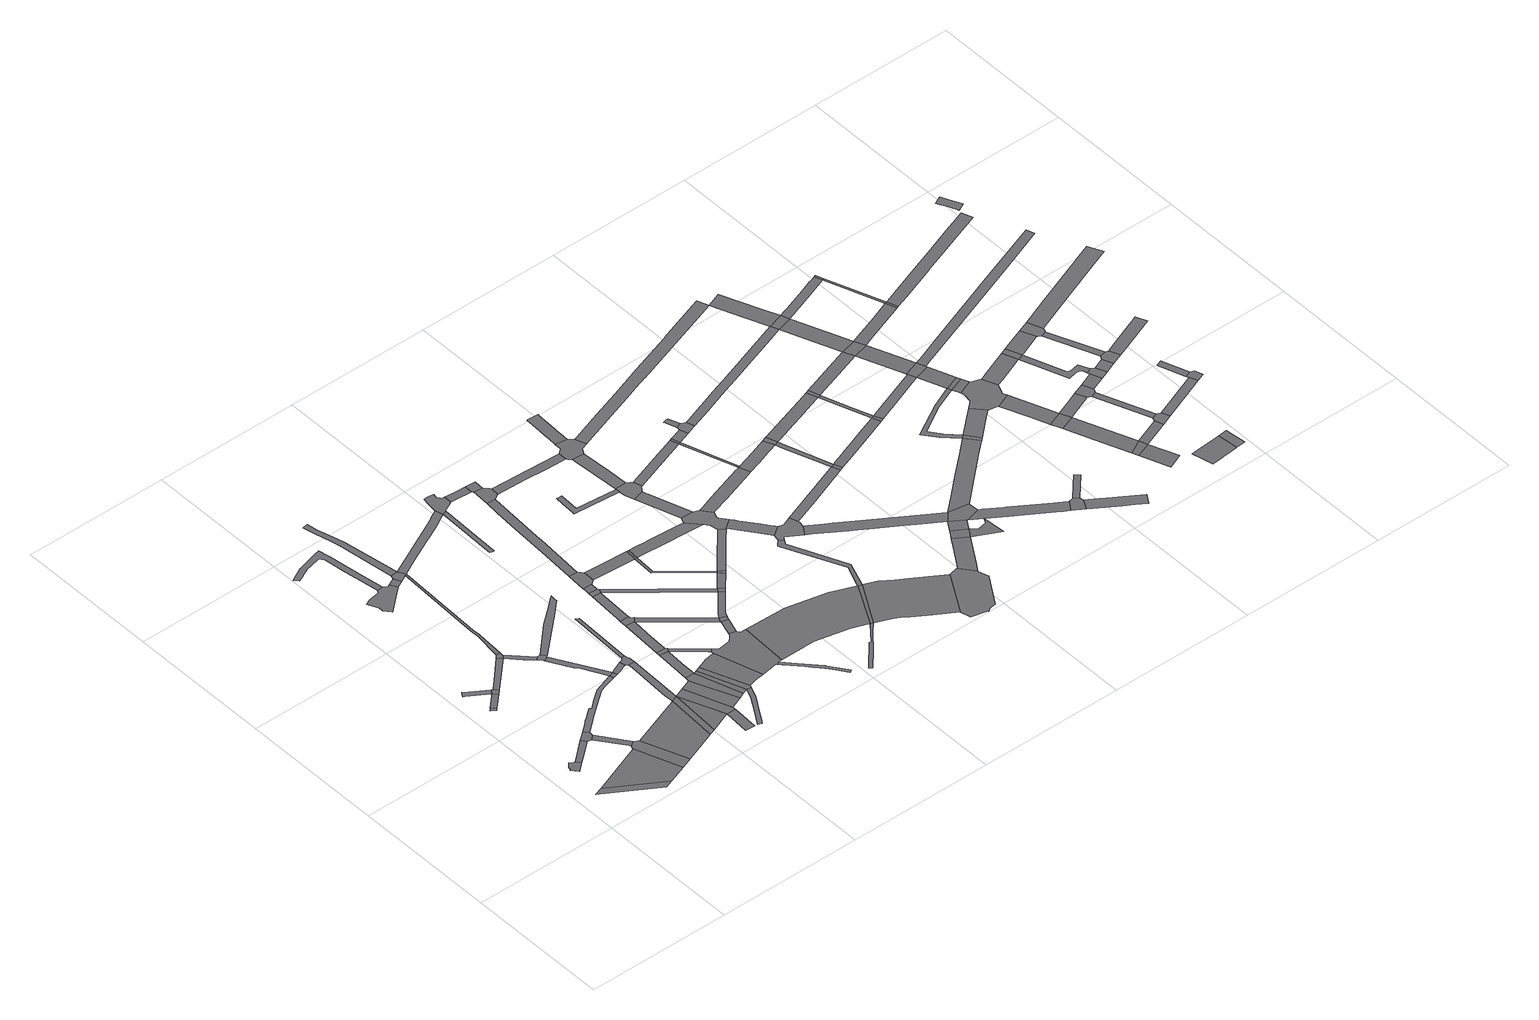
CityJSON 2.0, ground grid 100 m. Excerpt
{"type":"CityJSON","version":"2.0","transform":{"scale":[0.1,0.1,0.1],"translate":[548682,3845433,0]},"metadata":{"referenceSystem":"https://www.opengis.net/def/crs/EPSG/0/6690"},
"CityObjects":{
"road1":{"type":"Road","geometry":[{"type":"MultiSurface","lod":"1","boundaries":[[[0,1,2,3,4,5,6,7,8,9,10,11]]]}]},
"road2":{"type":"Road","geometry":[{"type":"MultiSurface","lod":"1","boundaries":[[[12,13,14,15]]]}]},
"road3":{"type":"Road","attributes":{"RoadStructureAttribute.sectionType":"1"},"geometry":[{"type":"MultiSurface","lod":"1","boundaries":[[[16,17,11,10,18,19]]]}]},
"road4":{"type":"Road","geometry":[{"type":"MultiSurface","lod":"1","boundaries":[[[20,12,15,21]]]}]},
"road5":{"type":"Road","geometry":[{"type":"MultiSurface","lod":"1","boundaries":[[[22,23,24,25]]]}]},
"road6":{"type":"Road","attributes":{"RoadStructureAttribute.sectionType":"1"},"geometry":[{"type":"MultiSurface","lod":"1","boundaries":[[[26,27,28,22,25,29]]]}]},
"road7":{"type":"Road","attributes":{"RoadStructureAttribute.sectionType":"1"},"geometry":[{"type":"MultiSurface","lod":"1","boundaries":[[[30,31,32,33,26,34]]]}]},
"road8":{"type":"Road","geometry":[{"type":"MultiSurface","lod":"1","boundaries":[[[35,36,16,19,37,38,39]]]}]},
"road9":{"type":"Road","geometry":[{"type":"MultiSurface","lod":"1","boundaries":[[[34,26,29,40,41,42]]]}]},
"road10":{"type":"Road","attributes":{"RoadStructureAttribute.sectionType":"1"},"geometry":[{"type":"MultiSurface","lod":"1","boundaries":[[[38,37,43,44,45,46]]]}]},
"road11":{"type":"Road","geometry":[{"type":"MultiSurface","lod":"1","boundaries":[[[47,48,46,45,49,20,21,50,51]]]}]},
"road12":{"type":"Road","attributes":{"RoadStructureAttribute.sectionType":"1"},"geometry":[{"type":"MultiSurface","lod":"1","boundaries":[[[52,53,54,42,41,55]]]}]},
"road13":{"type":"Road","attributes":{"RoadStructureAttribute.sectionType":"1"},"geometry":[{"type":"MultiSurface","lod":"1","boundaries":[[[56,57,58,59,60,61,62,63,64,65,66,67,68,69,70,35,39,71,72,73,74,75,76,77,78]]]}]},
"road14":{"type":"Road","attributes":{"function":"2","RoadStructureAttribute.sectionType":"1"},"geometry":[{"type":"MultiSurface","lod":"1","boundaries":[[[79,80,81,51,50,82,83,84]]]}]},
"road15":{"type":"Road","geometry":[{"type":"MultiSurface","lod":"1","boundaries":[[[85,52,55,86,87]]]}]},
"road16":{"type":"Road","attributes":{"RoadStructureAttribute.sectionType":"1"},"geometry":[{"type":"MultiSurface","lod":"1","boundaries":[[[88,89,90,91,92,93,94,95,96,97,98,99,100,101,102,103,104,105,106,107,108,109,110,111,112,113,114,115]]]}]},
"road17":{"type":"Road","attributes":{"RoadStructureAttribute.sectionType":"1"},"geometry":[{"type":"MultiSurface","lod":"1","boundaries":[[[86,55,116,117,118]]]}]},
"road18":{"type":"Road","geometry":[{"type":"MultiSurface","lod":"1","boundaries":[[[119,115,114,120,121,122,123,124,125,126,127,128,129]]]}]},
"road19":{"type":"Road","geometry":[{"type":"MultiSurface","lod":"1","boundaries":[[[130,118,117,131,132,133,134]]]}]},
"road20":{"type":"Road","attributes":{"RoadStructureAttribute.sectionType":"1"},"geometry":[{"type":"MultiSurface","lod":"1","boundaries":[[[135,136,137,138,139,140,141,85,87]]]}]},
"road21":{"type":"Road","geometry":[{"type":"MultiSurface","lod":"1","boundaries":[[[142,79,84,143]]]}]},
"road22":{"type":"Road","attributes":{"RoadStructureAttribute.sectionType":"1"},"geometry":[{"type":"MultiSurface","lod":"1","boundaries":[[[133,132,144,145,56,146]]]}]},
"road23":{"type":"Road","geometry":[{"type":"MultiSurface","lod":"1","boundaries":[[[147,129,128,148]]]}]},
"road24":{"type":"Road","geometry":[{"type":"MultiSurface","lod":"1","boundaries":[[[146,56,78,149]]]}]},
"road25":{"type":"Road","geometry":[{"type":"MultiSurface","lod":"1","boundaries":[[[142,143,150,151]]]}]},
"road26":{"type":"Road","geometry":[{"type":"MultiSurface","lod":"1","boundaries":[[[152,153,147,148,154,139,138,155]]]}]},
"road27":{"type":"Road","attributes":{"RoadStructureAttribute.sectionType":"1"},"geometry":[{"type":"MultiSurface","lod":"1","boundaries":[[[156,157,146,149,158,159,160]]]}]},
"road28":{"type":"Road","attributes":{"RoadStructureAttribute.sectionType":"1"},"geometry":[{"type":"MultiSurface","lod":"1","boundaries":[[[151,161,162,163]]]}]},
"road29":{"type":"Road","attributes":{"RoadStructureAttribute.sectionType":"1"},"geometry":[{"type":"MultiSurface","lod":"1","boundaries":[[[164,165,166,167,79,142,168]]]}]},
"road30":{"type":"Road","geometry":[{"type":"MultiSurface","lod":"1","boundaries":[[[169,142,151,163,170,171,172]]]}]},
"road31":{"type":"Road","attributes":{"RoadStructureAttribute.sectionType":"1"},"geometry":[{"type":"MultiSurface","lod":"1","boundaries":[[[173,174,175,176,177,178,179,180,181,182,183,184,185,186,153,152]]]}]},
"road32":{"type":"Road","geometry":[{"type":"MultiSurface","lod":"1","boundaries":[[[187,188,189,190,191,192,156,160,193,164,168]]]}]},
"road33":{"type":"Road","attributes":{"RoadStructureAttribute.sectionType":"1"},"geometry":[{"type":"MultiSurface","lod":"1","boundaries":[[[194,195,196,197,198,199,200,201,202,203,130,134]]]}]},
"road34":{"type":"Road","attributes":{"RoadStructureAttribute.sectionType":"1"},"geometry":[{"type":"MultiSurface","lod":"1","boundaries":[[[204,169,172,205]]]}]},
"road35":{"type":"Road","attributes":{"RoadStructureAttribute.sectionType":"1"},"geometry":[{"type":"MultiSurface","lod":"1","boundaries":[[[206,207,208,209,210,211,212,213,214,215]]]}]},
"road36":{"type":"Road","attributes":{"RoadStructureAttribute.sectionType":"1"},"geometry":[{"type":"MultiSurface","lod":"1","boundaries":[[[216,217,218,219,190,189]]]}]},
"road37":{"type":"Road","geometry":[{"type":"MultiSurface","lod":"1","boundaries":[[[220,221,222,204,205,223,224]]]}]},
"road38":{"type":"Road","attributes":{"RoadStructureAttribute.sectionType":"1"},"geometry":[{"type":"MultiSurface","lod":"1","boundaries":[[[225,220,224,226,227,228]]]}]},
"road39":{"type":"Road","attributes":{"function":"2","RoadStructureAttribute.sectionType":"1"},"geometry":[{"type":"MultiSurface","lod":"1","boundaries":[[[229,230,224,223,231,206]]]}]},
"road40":{"type":"Road","geometry":[{"type":"MultiSurface","lod":"1","boundaries":[[[232,229,206,215,233,234]]]}]},
"road41":{"type":"Road","geometry":[{"type":"MultiSurface","lod":"1","boundaries":[[[235,225,228,236,237]]]}]},
"road42":{"type":"Road","attributes":{"RoadStructureAttribute.sectionType":"1"},"geometry":[{"type":"MultiSurface","lod":"1","boundaries":[[[238,239,240,152,155,241,242,243,244,245,246,247,248]]]}]},
"road43":{"type":"Road","attributes":{"RoadStructureAttribute.sectionType":"1"},"geometry":[{"type":"MultiSurface","lod":"1","boundaries":[[[249,235,237,250,251,252,253]]]}]},
"road44":{"type":"Road","geometry":[{"type":"MultiSurface","lod":"1","boundaries":[[[254,255,256,232,234,257,258,259,260]]]}]},
"road45":{"type":"Road","attributes":{"RoadStructureAttribute.sectionType":"1"},"geometry":[{"type":"MultiSurface","lod":"1","boundaries":[[[261,236,228,262,263,264,265]]]}]},
"road46":{"type":"Road","geometry":[{"type":"MultiSurface","lod":"1","boundaries":[[[266,249,253,267,268,269,270,271]]]}]},
"road47":{"type":"Road","attributes":{"RoadStructureAttribute.sectionType":"1"},"geometry":[{"type":"MultiSurface","lod":"1","boundaries":[[[272,273,266,271,274,275,276]]]}]},
"road48":{"type":"Road","attributes":{"RoadStructureAttribute.sectionType":"1"},"geometry":[{"type":"MultiSurface","lod":"1","boundaries":[[[277,272,276,278,279,280]]]}]},
"road49":{"type":"Road","geometry":[{"type":"MultiSurface","lod":"1","boundaries":[[[281,282,277,280,283,284]]]}]},
"road50":{"type":"Road","geometry":[{"type":"MultiSurface","lod":"1","boundaries":[[[285,286,287,288,289,290,291,265,264,254,260,292,293,294,295,296,297,298,299,300,301,302]]]}]},
"road51":{"type":"Road","attributes":{"RoadStructureAttribute.sectionType":"1"},"geometry":[{"type":"MultiSurface","lod":"1","boundaries":[[[303,304,305,306,307,308,309,248]]]}]},
"road52":{"type":"Road","attributes":{"RoadStructureAttribute.sectionType":"1"},"geometry":[{"type":"MultiSurface","lod":"1","boundaries":[[[267,253,310,311]]]}]},
"road53":{"type":"Road","geometry":[{"type":"MultiSurface","lod":"1","boundaries":[[[312,281,284,313,314,315,316,317]]]}]},
"road54":{"type":"Road","attributes":{"RoadStructureAttribute.sectionType":"1"},"geometry":[{"type":"MultiSurface","lod":"1","boundaries":[[[318,319,320,295,294,321,322,323,324,325,326,327,328,329]]]}]},
"road55":{"type":"Road","attributes":{"RoadStructureAttribute.sectionType":"1"},"geometry":[{"type":"MultiSurface","lod":"1","boundaries":[[[330,285,302,331]]]}]},
"road56":{"type":"Road","geometry":[{"type":"MultiSurface","lod":"1","boundaries":[[[332,333,334,238,248,309,335,336,337,338,339,340,341,342,343,344,345]]]}]},
"road57":{"type":"Road","geometry":[{"type":"MultiSurface","lod":"1","boundaries":[[[311,310,330,331,346,347,348]]]}]},
"road58":{"type":"Road","attributes":{"RoadStructureAttribute.sectionType":"1"},"geometry":[{"type":"MultiSurface","lod":"1","boundaries":[[[349,350,351,352,312,317,353,354,355,356]]]}]},
"road59":{"type":"Road","attributes":{"RoadStructureAttribute.sectionType":"1"},"geometry":[{"type":"MultiSurface","lod":"1","boundaries":[[[278,276,357,358]]]}]},
"road60":{"type":"Road","attributes":{"RoadStructureAttribute.sectionType":"1"},"geometry":[{"type":"MultiSurface","lod":"1","boundaries":[[[359,360,315,314,361,362,363]]]}]},
"road61":{"type":"Road","attributes":{"RoadStructureAttribute.sectionType":"1"},"geometry":[{"type":"MultiSurface","lod":"1","boundaries":[[[364,365,339,338,366,367,368,369,370,371]]]}]},
"road62":{"type":"Road","attributes":{"RoadStructureAttribute.sectionType":"1"},"geometry":[{"type":"MultiSurface","lod":"1","boundaries":[[[372,373,374,375,311,348,376,377,378,379,380,381]]]}]},
"road63":{"type":"Road","geometry":[{"type":"MultiSurface","lod":"1","boundaries":[[[382,383,349,356,384,385,386,387,388,389,390]]]}]},
"road64":{"type":"Road","geometry":[{"type":"MultiSurface","lod":"1","boundaries":[[[371,370,391,392,382,390,393]]]}]},
"road65":{"type":"Road","geometry":[{"type":"MultiSurface","lod":"1","boundaries":[[[363,362,394,395]]]}]},
"road66":{"type":"Road","geometry":[{"type":"MultiSurface","lod":"1","boundaries":[[[358,357,372,381,396]]]}]},
"road67":{"type":"Road","attributes":{"RoadStructureAttribute.sectionType":"1"},"geometry":[{"type":"MultiSurface","lod":"1","boundaries":[[[362,397,398,399,400,401,394]]]}]},
"road68":{"type":"Road","attributes":{"RoadStructureAttribute.sectionType":"1"},"geometry":[{"type":"MultiSurface","lod":"1","boundaries":[[[402,403,404,405,406,407,408,409,410,411]]]}]},
"road69":{"type":"Road","attributes":{"RoadStructureAttribute.sectionType":"1"},"geometry":[{"type":"MultiSurface","lod":"1","boundaries":[[[398,412,413,414,358,396,415]]]}]},
"road70":{"type":"Road","attributes":{"function":"2","RoadStructureAttribute.sectionType":"1"},"geometry":[{"type":"MultiSurface","lod":"1","boundaries":[[[416,417,418,298,297,419,420,421,422,423,424,402,425]]]}]},
"road71":{"type":"Road","geometry":[{"type":"MultiSurface","lod":"1","boundaries":[[[399,398,415,426]]]}]},
"road72":{"type":"Road","attributes":{"RoadStructureAttribute.sectionType":"1"},"geometry":[{"type":"MultiSurface","lod":"1","boundaries":[[[427,428,429,430,431,395,394,432,433,434,435,436,437]]]}]},
"road73":{"type":"Road","attributes":{"RoadStructureAttribute.sectionType":"1"},"geometry":[{"type":"MultiSurface","lod":"1","boundaries":[[[438,439,387,386,440,441,442,443,444]]]}]},
"road74":{"type":"Road","attributes":{"RoadStructureAttribute.sectionType":"1"},"geometry":[{"type":"MultiSurface","lod":"1","boundaries":[[[445,446,447,448,449,450,451,452,453,454]]]}]},
"road75":{"type":"Road","attributes":{"RoadStructureAttribute.sectionType":"1"},"geometry":[{"type":"MultiSurface","lod":"1","boundaries":[[[455,456,399,426,457,458,459]]]}]},
"road76":{"type":"Road","geometry":[{"type":"MultiSurface","lod":"1","boundaries":[[[425,402,411,460]]]}]},
"road77":{"type":"Road","attributes":{"RoadStructureAttribute.sectionType":"1"},"geometry":[{"type":"MultiSurface","lod":"1","boundaries":[[[461,462,463,464,465,466,467,468,469]]]}]},
"road78":{"type":"Road","geometry":[{"type":"MultiSurface","lod":"1","boundaries":[[[470,471,454,453,472,473,474,475,476,477,478,479,480,465,464,481,482,483,484,485,486,487,488]]]}]},
"road79":{"type":"Road","geometry":[{"type":"MultiSurface","lod":"1","boundaries":[[[468,437,436,489,490,491,455,459,492,493,494,495,496,497,498,499,469]]]}]},
"road80":{"type":"Road","attributes":{"RoadStructureAttribute.sectionType":"1"},"geometry":[{"type":"MultiSurface","lod":"1","boundaries":[[[500,501,502,503,504,470,488,505,506,507]]]}]},
"road81":{"type":"Road","attributes":{"RoadStructureAttribute.sectionType":"1"},"geometry":[{"type":"MultiSurface","lod":"1","boundaries":[[[508,509,510,511,512,425,460,513,514,515,516,517,518]]]}]},
"road82":{"type":"Road","attributes":{"function":"2","RoadStructureAttribute.sectionType":"1"},"geometry":[{"type":"MultiSurface","lod":"1","boundaries":[[[519,520,521,522,460,411,523,524,525,526,527,528]]]}]},
"road83":{"type":"Road","attributes":{"RoadStructureAttribute.sectionType":"1"},"geometry":[{"type":"MultiSurface","lod":"1","boundaries":[[[529,530,531,532,533,534,493,492,535,536,537,538,539]]]}]},
"road84":{"type":"Road","geometry":[{"type":"MultiSurface","lod":"1","boundaries":[[[540,541,542,444,443,543,500,507,544,545,546,547,548]]]}]},
"road85":{"type":"Road","attributes":{"RoadStructureAttribute.sectionType":"1"},"geometry":[{"type":"MultiSurface","lod":"1","boundaries":[[[549,550,551,552,553,554,540,548,555,556,557,558,559,560]]]}]},
"road86":{"type":"Road","geometry":[{"type":"MultiSurface","lod":"1","boundaries":[[[561,562,563,539,538,564,565,508,518,566,567,568,569,570,571,572]]]}]},
"road87":{"type":"Road","attributes":{"RoadStructureAttribute.sectionType":"1"},"geometry":[{"type":"MultiSurface","lod":"1","boundaries":[[[573,574,485,484,575,576,577,578,579]]]}]},
"road88":{"type":"Road","attributes":{"RoadStructureAttribute.sectionType":"1"},"geometry":[{"type":"MultiSurface","lod":"1","boundaries":[[[580,581,582,583,584,499,498,585,586,587,588,589]]]}]},
"road89":{"type":"Road","geometry":[{"type":"MultiSurface","lod":"1","boundaries":[[[590,591,592,528,527,593,594,595,596,597,598,599,600,601,602,603,604,605]]]}]},
"road90":{"type":"Road","geometry":[{"type":"MultiSurface","lod":"1","boundaries":[[[606,573,579,607]]]}]},
"road91":{"type":"Road","attributes":{"RoadStructureAttribute.sectionType":"1"},"geometry":[{"type":"MultiSurface","lod":"1","boundaries":[[[607,579,580,608]]]}]},
"road92":{"type":"Road","attributes":{"RoadStructureAttribute.sectionType":"1"},"geometry":[{"type":"MultiSurface","lod":"1","boundaries":[[[609,610,611,612,570,569,613,614,615,616,617,618,619,620,621,622]]]}]},
"road93":{"type":"Road","attributes":{"RoadStructureAttribute.sectionType":"1"},"geometry":[{"type":"MultiSurface","lod":"1","boundaries":[[[623,624,561,572,625,626,627]]]}]},
"road94":{"type":"Road","attributes":{"RoadStructureAttribute.sectionType":"1"},"geometry":[{"type":"MultiSurface","lod":"1","boundaries":[[[628,606,607,629]]]}]},
"road95":{"type":"Road","attributes":{"RoadStructureAttribute.sectionType":"1"},"geometry":[{"type":"MultiSurface","lod":"1","boundaries":[[[630,631,632,633,590,605,634,635,636]]]}]},
"road96":{"type":"Road","geometry":[{"type":"MultiSurface","lod":"1","boundaries":[[[637,638,639,640,641,642]]]}]},
"road97":{"type":"Road","geometry":[{"type":"MultiSurface","lod":"1","boundaries":[[[643,642,641,644,628,629,645,646,647]]]}]},
"road98":{"type":"Road","geometry":[{"type":"MultiSurface","lod":"1","boundaries":[[[648,649,608,580,589,650,651,652,653]]]}]},
"road99":{"type":"Road","geometry":[{"type":"MultiSurface","lod":"1","boundaries":[[[654,655,630,636,656]]]}]},
"road100":{"type":"Road","attributes":{"RoadStructureAttribute.sectionType":"1"},"geometry":[{"type":"MultiSurface","lod":"1","boundaries":[[[621,654,656,657]]]}]},
"road101":{"type":"Road","geometry":[{"type":"MultiSurface","lod":"1","boundaries":[[[658,648,653,659]]]}]},
"road102":{"type":"Road","geometry":[{"type":"MultiSurface","lod":"1","boundaries":[[[660,661,662,663,656,636]]]}]},
"road103":{"type":"Road","attributes":{"RoadStructureAttribute.sectionType":"1"},"geometry":[{"type":"MultiSurface","lod":"1","boundaries":[[[664,659,653,665,623,666]]]}]},
"road104":{"type":"Road","geometry":[{"type":"MultiSurface","lod":"1","boundaries":[[[666,623,627,667]]]}]},
"road105":{"type":"Road","geometry":[{"type":"MultiSurface","lod":"1","boundaries":[[[622,621,657,668,669,670,671]]]}]},
"road106":{"type":"Road","attributes":{"RoadStructureAttribute.sectionType":"1"},"geometry":[{"type":"MultiSurface","lod":"1","boundaries":[[[672,673,674,675,676,677,678,679,680,547,546,681,682,683,684,685,686,687,688,689,690,691,692]]]}]},
"road107":{"type":"Road","attributes":{"RoadStructureAttribute.sectionType":"1"},"geometry":[{"type":"MultiSurface","lod":"1","boundaries":[[[693,694,695,696,697,658,659,698,699,700,701,702,703,704]]]}]},
"road108":{"type":"Road","attributes":{"RoadStructureAttribute.sectionType":"1"},"geometry":[{"type":"MultiSurface","lod":"1","boundaries":[[[705,706,707,708,709,710,711,712,666,667,713,714,715,716]]]}]},
"road109":{"type":"Road","attributes":{"RoadStructureAttribute.sectionType":"1"},"geometry":[{"type":"MultiSurface","lod":"1","boundaries":[[[717,718,719,720,721,722,669,668,661,723,724,725,726,727,728,729]]]}]},
"road110":{"type":"Road","attributes":{"RoadStructureAttribute.sectionType":"1"},"geometry":[{"type":"MultiSurface","lod":"1","boundaries":[[[730,731,732,733,734,735,622,671,736,737,738,739]]]}]},
"road111":{"type":"Road","attributes":{"RoadStructureAttribute.sectionType":"1"},"geometry":[{"type":"MultiSurface","lod":"1","boundaries":[[[740,741,742,743,744,647,646,745,746,747,748,749,750]]]}]},
"road112":{"type":"Road","geometry":[{"type":"MultiSurface","lod":"1","boundaries":[[[751,752,693,704,753]]]}]},
"road113":{"type":"Road","geometry":[{"type":"MultiSurface","lod":"1","boundaries":[[[754,729,728,755,756,757]]]}]},
"road114":{"type":"Road","attributes":{"RoadStructureAttribute.sectionType":"1"},"geometry":[{"type":"MultiSurface","lod":"1","boundaries":[[[758,753,704,759,705,760]]]}]},
"road115":{"type":"Road","geometry":[{"type":"MultiSurface","lod":"1","boundaries":[[[760,705,716,761]]]}]},
"road116":{"type":"Road","geometry":[{"type":"MultiSurface","lod":"1","boundaries":[[[762,763,754,757]]]}]},
"road117":{"type":"Road","attributes":{"RoadStructureAttribute.sectionType":"1"},"geometry":[{"type":"MultiSurface","lod":"1","boundaries":[[[764,765,766,767,756,755,768,769,770,771,772,773]]]}]},
"road118":{"type":"Road","geometry":[{"type":"MultiSurface","lod":"1","boundaries":[[[774,730,739,775]]]}]},
"road119":{"type":"Road","attributes":{"RoadStructureAttribute.sectionType":"1"},"geometry":[{"type":"MultiSurface","lod":"1","boundaries":[[[776,777,778,751,753,779,780,781,782]]]}]},
"road120":{"type":"Road","attributes":{"RoadStructureAttribute.sectionType":"1"},"geometry":[{"type":"MultiSurface","lod":"1","boundaries":[[[783,784,785,786,787,788,730,774,789,790,791,792]]]}]},
"road121":{"type":"Road","attributes":{"RoadStructureAttribute.sectionType":"1"},"geometry":[{"type":"MultiSurface","lod":"1","boundaries":[[[793,794,760,761,795,796]]]}]},
"road122":{"type":"Road","attributes":{"RoadStructureAttribute.sectionType":"1"},"geometry":[{"type":"MultiSurface","lod":"1","boundaries":[[[797,798,774,775,799,800]]]}]},
"road123":{"type":"Road","attributes":{"RoadStructureAttribute.sectionType":"1"},"geometry":[{"type":"MultiSurface","lod":"1","boundaries":[[[801,802,692,803,804,740,805]]]}]},
"road124":{"type":"Road","geometry":[{"type":"MultiSurface","lod":"1","boundaries":[[[805,740,750,806]]]}]},
"road125":{"type":"Road","attributes":{"RoadStructureAttribute.sectionType":"1"},"geometry":[{"type":"MultiSurface","lod":"1","boundaries":[[[807,806,750,808,776,809]]]}]},
"road126":{"type":"Road","geometry":[{"type":"MultiSurface","lod":"1","boundaries":[[[809,776,782,810]]]}]},
"road127":{"type":"Road","attributes":{"RoadStructureAttribute.sectionType":"1"},"geometry":[{"type":"MultiSurface","lod":"1","boundaries":[[[810,782,811,812]]]}]},
"road128":{"type":"Road","geometry":[{"type":"MultiSurface","lod":"1","boundaries":[[[812,811,793,796,813,814]]]}]},
"road129":{"type":"Road","attributes":{"RoadStructureAttribute.sectionType":"1"},"geometry":[{"type":"MultiSurface","lod":"1","boundaries":[[[813,796,783,815]]]}]},
"road130":{"type":"Road","geometry":[{"type":"MultiSurface","lod":"1","boundaries":[[[816,817,818,819,820,821,822,823,797,800,824,825,826,827,828,829,830,831,832]]]}]},
"road131":{"type":"Road","geometry":[{"type":"MultiSurface","lod":"1","boundaries":[[[815,783,792,833]]]}]},
"road132":{"type":"Road","attributes":{"RoadStructureAttribute.sectionType":"1"},"geometry":[{"type":"MultiSurface","lod":"1","boundaries":[[[833,792,834,835,819,818]]]}]},
"road133":{"type":"Road","attributes":{"RoadStructureAttribute.sectionType":"1"},"geometry":[{"type":"MultiSurface","lod":"1","boundaries":[[[827,826,836,837,838]]]}]},
"road134":{"type":"Road","geometry":[{"type":"MultiSurface","lod":"1","boundaries":[[[838,837,839,840]]]}]},
"road135":{"type":"Road","attributes":{"RoadStructureAttribute.sectionType":"1"},"geometry":[{"type":"MultiSurface","lod":"1","boundaries":[[[841,840,839,842,843,844]]]}]},
"road136":{"type":"Road","geometry":[{"type":"MultiSurface","lod":"1","boundaries":[[[844,843,845,846]]]}]},
"road137":{"type":"Road","attributes":{"RoadStructureAttribute.sectionType":"1"},"geometry":[{"type":"MultiSurface","lod":"1","boundaries":[[[846,845,847,848,849]]]}]},
"road138":{"type":"Road","attributes":{"RoadStructureAttribute.sectionType":"1"},"geometry":[{"type":"MultiSurface","lod":"1","boundaries":[[[849,848,850]]]}]},
"road139":{"type":"Road","attributes":{"RoadStructureAttribute.sectionType":"1"},"geometry":[{"type":"MultiSurface","lod":"1","boundaries":[[[851,852,853,854,855,856,857,858,859,805,806,860,861,862]]]}]},
"road140":{"type":"Road","attributes":{"RoadStructureAttribute.sectionType":"1"},"geometry":[{"type":"MultiSurface","lod":"1","boundaries":[[[863,864,865,809,810,866,867]]]}]},
"road141":{"type":"Road","attributes":{"RoadStructureAttribute.sectionType":"1"},"geometry":[{"type":"MultiSurface","lod":"1","boundaries":[[[868,869,838,840,870,871]]]}]},
"road142":{"type":"Road","attributes":{"RoadStructureAttribute.sectionType":"1"},"geometry":[{"type":"MultiSurface","lod":"1","boundaries":[[[872,873,832,831,874,875,876,877]]]}]},
"road143":{"type":"Road","attributes":{"RoadStructureAttribute.sectionType":"1"},"geometry":[{"type":"MultiSurface","lod":"1","boundaries":[[[878,844,846,879]]]}]},
"road144":{"type":"Road","attributes":{"RoadStructureAttribute.sectionType":"1"},"geometry":[{"type":"MultiSurface","lod":"1","boundaries":[[[880,881,882,883,884,885,886,887,888,889]]]}]},
"road145":{"type":"Road","geometry":[{"type":"MultiSurface","lod":"1","boundaries":[[[890,868,871,891,892,893]]]}]},
"road146":{"type":"Road","geometry":[{"type":"MultiSurface","lod":"1","boundaries":[[[894,851,862,895]]]}]},
"road147":{"type":"Road","attributes":{"RoadStructureAttribute.sectionType":"1"},"geometry":[{"type":"MultiSurface","lod":"1","boundaries":[[[895,862,863,896]]]}]},
"road148":{"type":"Road","attributes":{"RoadStructureAttribute.sectionType":"1"},"geometry":[{"type":"MultiSurface","lod":"1","boundaries":[[[892,891,897,898]]]}]},
"road149":{"type":"Road","geometry":[{"type":"MultiSurface","lod":"1","boundaries":[[[896,863,867,899]]]}]},
"road150":{"type":"Road","geometry":[{"type":"MultiSurface","lod":"1","boundaries":[[[898,897,878,879,900,901]]]}]},
"road151":{"type":"Road","geometry":[{"type":"MultiSurface","lod":"1","boundaries":[[[902,872,877,903]]]}]},
"road152":{"type":"Road","attributes":{"RoadStructureAttribute.sectionType":"1"},"geometry":[{"type":"MultiSurface","lod":"1","boundaries":[[[904,890,893,905]]]}]},
"road153":{"type":"Road","attributes":{"RoadStructureAttribute.sectionType":"1"},"geometry":[{"type":"MultiSurface","lod":"1","boundaries":[[[906,907,908,909,910,911,912,903,877,913,914,915,916,917,918,919,920,921,922,923]]]}]},
"road154":{"type":"Road","geometry":[{"type":"MultiSurface","lod":"1","boundaries":[[[924,880,889,925]]]}]},
"road155":{"type":"Road","attributes":{"RoadStructureAttribute.sectionType":"1"},"geometry":[{"type":"MultiSurface","lod":"1","boundaries":[[[926,927,902,903,928,929]]]}]},
"road156":{"type":"Road","geometry":[{"type":"MultiSurface","lod":"1","boundaries":[[[923,922,904,905,930,931,932]]]}]},
"road157":{"type":"Road","attributes":{"RoadStructureAttribute.sectionType":"1"},"geometry":[{"type":"MultiSurface","lod":"1","boundaries":[[[933,932,931,934]]]}]},
"road158":{"type":"Road","attributes":{"RoadStructureAttribute.sectionType":"1"},"geometry":[{"type":"MultiSurface","lod":"1","boundaries":[[[935,901,900,936,937]]]}]},
"road159":{"type":"Road","geometry":[{"type":"MultiSurface","lod":"1","boundaries":[[[938,926,929,939,940,941,942,943,944,945]]]}]},
"road160":{"type":"Road","attributes":{"RoadStructureAttribute.sectionType":"1"},"geometry":[{"type":"MultiSurface","lod":"1","boundaries":[[[942,941,946,947]]]}]},
"road161":{"type":"Road","geometry":[{"type":"MultiSurface","lod":"1","boundaries":[[[947,946,948,933,934,949,950]]]}]},
"road162":{"type":"Road","attributes":{"RoadStructureAttribute.sectionType":"1"},"geometry":[{"type":"MultiSurface","lod":"1","boundaries":[[[951,952,953,954,812,814,955,956,957,958,959,960]]]}]},
"road163":{"type":"Road","geometry":[{"type":"MultiSurface","lod":"1","boundaries":[[[961,962,963,964]]]}]},
"road164":{"type":"Road","geometry":[{"type":"MultiSurface","lod":"1","boundaries":[[[964,963,935,937,965,966,967]]]}]},
"road165":{"type":"Road","attributes":{"RoadStructureAttribute.sectionType":"1"},"geometry":[{"type":"MultiSurface","lod":"1","boundaries":[[[968,969,970,971,972,973,974,975,976,896,899,977,978,979,980,981,982,983]]]}]},
"road166":{"type":"Road","attributes":{"RoadStructureAttribute.sectionType":"1"},"geometry":[{"type":"MultiSurface","lod":"1","boundaries":[[[984,985,950,949,986,987]]]}]},
"road167":{"type":"Road","attributes":{"RoadStructureAttribute.sectionType":"1"},"geometry":[{"type":"MultiSurface","lod":"1","boundaries":[[[988,989,938,945,990,991,992,993,994]]]}]},
"road168":{"type":"Road","attributes":{"RoadStructureAttribute.sectionType":"1"},"geometry":[{"type":"MultiSurface","lod":"1","boundaries":[[[995,996,997,998,999,1000,1001,1002,1003]]]}]}
},
"vertices":[
[216,574,0],[199,575,0],[189,582,0],[180,590,0],[154,557,0],[156,540,0],[149,537,0],[145,535,0],[181,493,0],[230,534,0],[242,544,0],[217,574,0],
[180,301,0],[122,281,0],[476,60,0],[532,81,0],
[361,694,0],[270,619,0],[277,573,0],[387,663,0],
[543,438,0],[659,129,0],
[150,1249,0],[132,1229,0],[163,1209,0],[176,1222,0],
[236,1335,0],[235,1334,0],[225,1324,0],[264,1306,0],
[123,1454,0],[113,1462,0],[92,1429,0],[102,1422,0],[257,1366,0],
[421,743,0],[393,720,0],[415,656,0],[443,685,0],[447,712,0],
[284,1325,0],[292,1334,0],[266,1360,0],
[550,475,0],[553,470,0],[554,467,0],[587,491,0],
[609,473,0],[595,480,0],[548,450,0],[737,158,0],[621,468,0],
[459,1555,0],[424,1518,0],[354,1448,0],[488,1528,0],
[856,1009,0],[852,1007,0],[722,964,0],[649,909,0],[630,895,0],[590,862,0],[585,867,0],[581,872,0],[571,864,0],[541,841,0],[519,823,0],[493,803,0],[466,780,0],[434,754,0],[430,751,0],[459,723,0],[518,771,0],[544,792,0],[558,804,0],[641,869,0],[731,940,0],[769,955,0],[864,982,0],
[988,605,0],[981,601,0],[670,485,0],[947,237,0],[965,243,0],[967,244,0],
[477,1575,0],[504,1556,0],[506,1573,0],
[345,2578,0],[327,2695,0],[303,2851,0],[301,2867,0],[290,2935,0],[256,2926,0],[160,2902,0],[117,2890,0],[108,2888,0],[102,2885,0],[37,2852,0],[8,2837,0],[34,2808,0],[64,2822,0],[114,2847,0],[117,2848,0],[134,2856,0],[166,2864,0],[244,2882,0],[257,2866,0],[264,2857,0],[272,2798,0],[287,2691,0],[287,2689,0],[291,2665,0],[299,2608,0],[323,2451,0],[363,2458,0],
[571,1440,0],[627,1390,0],[644,1408,0],
[392,2437,0],[310,2430,0],[306,2430,0],[236,2420,0],[197,2400,0],[231,2332,0],[228,2298,0],[266,2253,0],[360,2334,0],[432,2396,0],[407,2444,0],
[670,1412,0],[649,1370,0],[658,1355,0],[690,1374,0],[698,1381,0],
[516,1725,0],[519,1779,0],[516,1833,0],[543,2448,0],[528,2445,0],[501,1833,0],[503,1766,0],
[1032,622,0],[1009,260,0],
[747,1197,0],[771,1169,0],[888,1021,0],
[456,2469,0],[480,2421,0],
[897,991,0],
[1141,309,0],[1157,314,0],
[515,2501,0],[467,2497,0],[515,2438,0],[543,2452,0],
[976,1061,0],[910,1031,0],[927,999,0],[977,1020,0],[984,1024,0],
[1145,136,0],[1210,132,0],[1218,312,0],
[1002,1008,0],[1002,975,0],[988,663,0],[988,613,0],[1045,1007,0],
[1100,648,0],[1218,324,0],[1219,328,0],[1219,337,0],
[451,2892,0],[449,2901,0],[440,2937,0],[413,3037,0],[401,3081,0],[388,3153,0],[350,3146,0],[351,3146,0],[367,3076,0],[388,2995,0],[400,2951,0],[408,2901,0],[409,2897,0],[409,2894,0],
[1046,1056,0],[1039,1066,0],[1034,1088,0],[1011,1083,0],[1004,1071,0],[1001,1067,0],[985,1022,0],
[971,1630,0],[1040,1696,0],[1050,1706,0],[1052,1733,0],[1054,1761,0],[1039,1748,0],[1028,1739,0],[1014,1726,0],[970,1690,0],[861,1599,0],
[1176,677,0],[1304,372,0],
[1383,403,0],[1356,336,0],[1289,226,0],[1256,173,0],[1229,130,0],[1257,120,0],[1280,158,0],[1302,195,0],[1379,322,0],[1412,397,0],
[1049,1506,0],[1039,1510,0],[1029,1515,0],[1029,1511,0],
[1178,709,0],[1177,693,0],[1177,689,0],[1345,390,0],[1240,706,0],
[1192,954,0],[1246,825,0],[1252,940,0],[1253,950,0],
[1264,715,0],[1249,709,0],[1376,400,0],
[1299,728,0],[1416,407,0],[1419,414,0],
[1194,984,0],[1263,973,0],[1255,980,0],
[1028,2760,0],[965,2727,0],[960,2722,0],[646,2504,0],[824,2593,0],[856,2609,0],[961,2661,0],[990,2679,0],[1029,2699,0],[1037,2703,0],[1044,2707,0],
[1211,1279,0],[1255,987,0],[1264,1155,0],[1272,1272,0],[1272,1275,0],
[1443,766,0],[1433,765,0],[1371,755,0],[1464,428,0],[1470,429,0],[1475,430,0],[1538,440,0],
[1447,811,0],[1430,792,0],[1437,787,0],[1439,785,0],[1456,804,0],
[1214,1331,0],[1295,1302,0],[1286,1309,0],[1284,1311,0],[1275,1319,0],[1275,1327,0],
[1231,1597,0],[1216,1360,0],[1276,1356,0],[1290,1587,0],[1290,1593,0],
[1233,1634,0],[1303,1621,0],[1302,1622,0],[1293,1630,0],
[1236,1684,0],[1235,1664,0],[1294,1637,0],[1297,1680,0],
[1619,839,0],[1613,822,0],[1610,819,0],[1600,809,0],[1577,787,0],[1490,774,0],[1474,788,0],[1652,459,0],[1653,459,0],[1658,454,0],[1680,464,0],[1690,465,0],[1703,467,0],[1717,802,0],[1677,803,0],[1673,810,0],[1671,814,0],[1665,824,0],
[1044,2690,0],[1032,2297,0],[1031,2279,0],[1045,2274,0],[1059,2270,0],[1060,2274,0],[1071,2713,0],
[1648,948,0],[1665,979,0],
[1245,1821,0],[1307,1688,0],[1329,1707,0],[1329,1787,0],[1317,1801,0],[1303,1817,0],
[1865,259,0],[1860,265,0],[1750,386,0],[1679,430,0],[1684,425,0],[1767,333,0],[1800,296,0],[1827,266,0],[1833,260,0],[1885,191,0],[1934,124,0],[1952,137,0],
[1653,944,0],[1699,932,0],
[1066,2880,0],[1043,2875,0],[1038,2838,0],[1071,2720,0],[1097,2734,0],[1124,2747,0],[1143,2757,0],[1147,2815,0],[1131,2816,0],[1121,2828,0],[1113,2837,0],[1112,2838,0],[1109,2842,0],[1114,2873,0],
[1701,937,0],[1704,947,0],[1709,958,0],
[1298,2612,0],[1290,2506,0],[1278,2337,0],[1260,2041,0],[1327,2166,0],[1329,2206,0],[1330,2213,0],[1358,2608,0],
[1808,1155,0],[1826,1179,0],
[1596,1770,0],[1503,1776,0],[1626,1688,0],[1633,1688,0],[1638,1767,0],
[1248,2807,0],[1153,2814,0],[1150,2757,0],[1235,2751,0],[1245,2750,0],[1282,2748,0],[1292,2747,0],[1296,2804,0],
[1809,1154,0],[1701,1029,0],[1700,1027,0],[1667,981,0],[1722,985,0],[1730,1000,0],[1731,1001,0],[1734,1005,0],[1813,1095,0],[1841,1126,0],
[1306,2738,0],[1302,2672,0],[1366,2613,0],[1380,2623,0],[1395,2632,0],[1403,2691,0],[1392,2702,0],[1369,2726,0],[1366,2728,0],
[1295,2747,0],[1302,2743,0],[1369,2798,0],
[1648,1686,0],[1653,1766,0],
[1860,1149,0],
[1624,1534,0],[1917,1285,0],[1925,1295,0],[1798,1402,0],[1639,1536,0],
[2298,369,0],[2203,250,0],[2197,243,0],[2192,247,0],[2187,251,0],[2040,84,0],[2057,68,0],[2159,182,0],[2260,302,0],[2314,364,0],
[1908,1275,0],[1832,1189,0],[1829,1183,0],[1947,1248,0],
[2453,668,0],[2294,733,0],[2014,795,0],[1831,466,0],[1947,465,0],[2184,414,0],[2252,387,0],[2286,374,0],[2295,370,0],[2458,666,0],
[1961,1263,0],
[2026,1742,0],[1810,1756,0],[1763,1759,0],[1730,1762,0],[1709,1763,0],[1660,1686,0],[1686,1684,0],[1847,1674,0],[2020,1664,0],[2127,1657,0],[2050,1741,0],
[1873,2668,0],[1584,2683,0],[1597,2623,0],[1751,2614,0],[1870,2608,0],[1896,2607,0],[1896,2667,0],
[1662,2242,0],[1667,2378,0],[1649,2379,0],[1632,2380,0],[1628,2324,0],[1622,2225,0],[1621,2215,0],[1628,2214,0],[1944,2186,0],[1945,2215,0],
[2162,1567,0],[1983,1362,0],[2054,1370,0],[2144,1473,0],[2202,1539,0],
[2482,657,0],
[2057,2069,0],[2053,2080,0],[2049,2093,0],[2046,2101,0],[1969,2079,0],[1978,2053,0],[2006,1968,0],[2069,1782,0],[2153,1779,0],
[1945,2223,0],[1945,2220,0],[1945,2186,0],[1947,2171,0],[1949,2158,0],[1951,2145,0],[1953,2135,0],[1953,2133,0],[1954,2129,0],[1957,2118,0],[1964,2095,0],[2047,2102,0],[2058,2123,0],[2065,2136,0],[2079,2140,0],[2059,2197,0],[2050,2205,0],[2046,2208,0],[2026,2224,0],
[2153,1624,0],[2154,1616,0],[2160,1575,0],[2205,1544,0],[2270,1592,0],[2231,1644,0],[2227,1649,0],[2228,1652,0],[2240,1686,0],[2243,1693,0],[2193,1761,0],
[1924,2577,0],[1925,2552,0],[1932,2444,0],[1937,2361,0],[1937,2355,0],[2017,2359,0],[2005,2554,0],[2004,2572,0],
[2367,1266,0],[2341,1241,0],[2332,1231,0],[2338,1218,0],[2521,825,0],[2548,833,0],[2494,955,0],[2377,1216,0],[2379,1219,0],[2391,1239,0],[2396,1248,0],
[2723,524,0],[2658,565,0],[2577,618,0],[2487,655,0],[2429,319,0],[2463,297,0],[2513,264,0],[2620,195,0],[2759,106,0],[2927,393,0],
[2433,1376,0],[2415,1400,0],[2384,1442,0],[2373,1456,0],[2302,1549,0],[2288,1569,0],[2224,1520,0],[2309,1407,0],[2368,1330,0],[2378,1317,0],[2445,1362,0],
[1933,2746,0],[1930,2693,0],[1909,2676,0],[1906,2596,0],[2006,2576,0],[2027,2612,0],[2074,2628,0],[2048,2703,0],[2012,2731,0],
[1947,3011,0],[1947,3008,0],[1944,2959,0],[1938,2847,0],[1937,2822,0],[1936,2797,0],[2015,2793,0],[2018,2833,0],[2018,2847,0],[2019,2854,0],[2027,3004,0],[2027,3006,0],
[2542,1373,0],[2483,1351,0],[2468,1355,0],[2378,1316,0],[2369,1275,0],[2408,1267,0],[2410,1272,0],[2413,1270,0],[2515,1204,0],[2558,1271,0],[2562,1305,0],[2563,1316,0],
[2460,2335,0],[2333,2292,0],[2271,2207,0],[2377,2244,0],[2467,2275,0],[2473,2278,0],[2479,2280,0],
[2609,1899,0],[2595,1894,0],[2583,1890,0],[2321,1804,0],[2222,1771,0],[2247,1695,0],[2377,1738,0],[2515,1783,0],[2608,1814,0],[2635,1823,0],
[2996,406,0],[2991,405,0],[2940,395,0],[2762,94,0],[2774,41,0],[2776,35,0],[2887,6,0],[2888,4,0],[2908,17,0],[2917,19,0],[2953,26,0],[2956,26,0],[3090,239,0],[3088,240,0],[3067,309,0],[3069,312,0],
[2473,2340,0],[2492,2284,0],
[2619,1902,0],
[2899,1052,0],[2819,1104,0],[2706,1176,0],[2667,1201,0],[2549,1182,0],[2698,1086,0],[2731,1065,0],[2774,1038,0],[2776,1036,0],[2855,984,0],[3005,888,0],[3066,848,0],[3218,750,0],[3271,812,0],
[3019,1552,0],[3003,1546,0],[2723,1376,0],[2900,1442,0],[3041,1496,0],
[2562,2370,0],[2581,2315,0],
[3138,626,0],[3126,607,0],[3098,563,0],[3011,427,0],[3079,327,0],[3104,367,0],[3231,566,0],
[2572,2489,0],[2554,2484,0],[2535,2479,0],[2536,2478,0],[2564,2396,0],[2601,2408,0],
[2609,2404,0],[2564,2390,0],[2631,2332,0],[2651,2339,0],[2632,2394,0],
[2862,1982,0],[2750,1945,0],[2707,1847,0],[2771,1868,0],[2775,1869,0],[2895,1909,0],
[3174,682,0],[3168,671,0],[3267,622,0],
[3310,690,0],
[2898,1994,0],[2923,1918,0],
[3406,473,0],[3397,634,0],[3377,599,0],[3319,588,0],
[2943,1857,0],[2913,1857,0],[3042,1561,0],
[3063,1504,0],
[3316,686,0],[3417,716,0],[3412,782,0],[3412,787,0],
[3369,3156,0],[3201,3098,0],[3093,3061,0],[3050,3046,0],[3009,3032,0],[2719,2933,0],[2484,2852,0],[2286,2784,0],[2073,2711,0],[2097,2636,0],[2546,2791,0],[2573,2800,0],[2614,2814,0],[2652,2827,0],[2677,2836,0],[2697,2843,0],[2706,2845,0],[2729,2852,0],[2738,2855,0],[2744,2857,0],[3398,3080,0],
[3329,2136,0],[3295,2125,0],[3082,2055,0],[3079,2054,0],[3070,2051,0],[2928,1920,0],[2950,1927,0],[3095,1975,0],[3106,1978,0],[3329,2052,0],[3340,2056,0],[3355,2060,0],
[3474,1722,0],[3465,1719,0],[3309,1661,0],[3242,1635,0],[3177,1612,0],[3133,1595,0],[3061,1569,0],[3049,1564,0],[3096,1517,0],[3198,1554,0],[3416,1635,0],[3495,1665,0],
[3864,426,0],[3816,458,0],[3794,472,0],[3557,626,0],[3547,632,0],[3444,699,0],[3401,631,0],[3513,558,0],[3751,405,0],[3773,391,0],[3784,383,0],[3822,359,0],[3867,424,0],
[3755,1242,0],[3751,1239,0],[3742,1231,0],[3655,1153,0],[3520,1034,0],[3380,909,0],[3535,898,0],[3728,1071,0],[3818,1150,0],[3828,1159,0],
[3548,2711,0],[3328,2635,0],[3073,2546,0],[2926,2496,0],[2658,2402,0],[2790,2387,0],[2945,2440,0],[3122,2500,0],[3315,2567,0],[3469,2620,0],[3569,2655,0],
[3350,2143,0],[3334,2138,0],[3375,2067,0],
[3897,430,0],[3898,309,0],[3936,380,0],[3932,407,0],
[3445,1862,0],[3425,1854,0],[3494,1730,0],
[3516,1672,0],
[4067,555,0],[4036,584,0],
[4190,215,0],[4023,324,0],[4021,325,0],[4016,328,0],[3990,249,0],[4073,196,0],[4138,154,0],[4170,133,0],[4203,110,0],[4247,178,0],
[3778,1264,0],[3844,1173,0],
[3723,2268,0],[3577,2220,0],[3441,2174,0],[3383,2070,0],[3384,2070,0],[3578,2135,0],[3752,2193,0],
[3973,1632,0],[3823,1566,0],[3594,1433,0],[3590,1431,0],[3594,1425,0],[3661,1337,0],[3693,1347,0],[3637,1426,0],[3828,1538,0],[3984,1606,0],
[3878,1874,0],[3509,1735,0],[3683,1735,0],[3900,1818,0],
[3954,1419,0],[3779,1263,0],[3950,1266,0],[4028,1336,0],
[3606,2863,0],[3501,3117,0],[3487,2862,0],[3545,2720,0],[3656,2741,0],
[3676,2687,0],
[3681,2677,0],[3654,2442,0],[3831,2296,0],
[3860,2222,0],
[3874,1883,0],[3981,1916,0],
[4006,1850,0],[4003,1859,0],
[4076,1672,0],
[4168,1565,0],[4115,1586,0],[4109,1589,0],[4007,1548,0],[4014,1528,0],[4013,1519,0],[4002,1467,0],[4000,1459,0],[4033,1335,0],[4091,1321,0],[4097,1319,0],[4199,1360,0],[4186,1393,0],[4189,1399,0],[4213,1453,0],[4216,1460,0],[4176,1562,0],
[4087,1645,0],
[3986,1600,0],[3988,1596,0],
[4176,1122,0],[4222,1005,0],[4324,1044,0],
[4251,930,0],[4353,970,0],
[4511,570,0],[4327,735,0],[4415,509,0],[4514,561,0],
[4433,464,0],[4536,505,0],
[4510,269,0],[4511,267,0],[4612,311,0],
[4614,310,0],
[4022,2871,0],[4013,2867,0],[4004,2864,0],[3985,2859,0],[3967,2854,0],[3957,2850,0],[3890,2826,0],[3725,2767,0],[3694,2756,0],[3715,2701,0],[3903,2768,0],[4042,2817,0],
[4184,2426,0],[4051,2377,0],[3882,2315,0],[3910,2241,0],[4211,2352,0],
[4506,1117,0],[4414,1080,0],[4432,1001,0],[4536,1042,0],
[4411,1656,0],[4219,1579,0],[4258,1477,0],[4435,1547,0],[4448,1552,0],[4452,1554,0],
[4698,633,0],[4720,577,0],
[4895,294,0],[4785,284,0],[4695,275,0],[4676,273,0],[4711,127,0],[4785,134,0],[4794,135,0],[4832,138,0],[4902,145,0],[4909,146,0],
[4583,1147,0],[4562,1031,0],[4601,1046,0],[4613,1073,0],
[4036,2876,0],[4055,2822,0],
[4196,2431,0],
[4709,660,0],[4746,675,0],
[4223,2356,0],
[4795,607,0],[4773,662,0],
[4452,1672,0],[4493,1569,0],
[4682,1186,0],[4711,1112,0],
[4710,1229,0],[4684,1283,0],[4678,1294,0],[4645,1287,0],[4613,1281,0],[4611,1282,0],[4591,1293,0],[4568,1237,0],[4569,1236,0],[4587,1239,0],[4606,1243,0],[4609,1243,0],[4641,1249,0],[4645,1247,0],[4664,1240,0],[4666,1239,0],[4676,1207,0],[4714,1222,0],
[4960,300,0],[4974,152,0],
[4619,1738,0],[4492,1688,0],[4507,1575,0],[4660,1635,0],
[4755,1129,0],[4770,1135,0],[4740,1209,0],
[4817,1239,0],[4846,1166,0],
[5098,790,0],[4947,667,0],[5119,735,0],
[4697,1768,0],[4666,1632,0],[4685,1622,0],[4685,1620,0],[4725,1635,0],[4726,1637,0],[4735,1659,0],[4737,1666,0],
[4828,1268,0],[4873,1276,0],
[4819,1244,0],[4925,1197,0],[4896,1269,0],
[5220,2381,0],[4796,2222,0],[4204,1999,0],[4022,1931,0],[4043,1874,0],[4422,2017,0],[4687,2116,0],[4922,2204,0],[5146,2290,0],[5239,2324,0],
[5066,1006,0],[5024,990,0],[5090,810,0],[5132,826,0],
[5166,754,0],[5177,758,0],[5155,813,0],
[5031,2738,0],[4905,2692,0],[4894,2688,0],[4636,2592,0],[4536,2556,0],[4533,2555,0],[4422,2514,0],[4286,2464,0],[4208,2435,0],[4308,2387,0],[4314,2389,0],[4560,2480,0],[4598,2494,0],[4697,2530,0],[4933,2617,0],[5058,2663,0],
[5206,1393,0],[4948,1290,0],[4976,1217,0],[5235,1319,0],
[5394,2043,0],[4897,1847,0],[4739,1666,0],[5014,1774,0],[5233,1862,0],[5366,1914,0],[5439,1943,0],
[5087,2799,0],[5048,2878,0],[5026,2924,0],[4973,2898,0],[4984,2877,0],[5002,2842,0],[5034,2774,0],[5039,2762,0],[5092,2788,0]
]}
